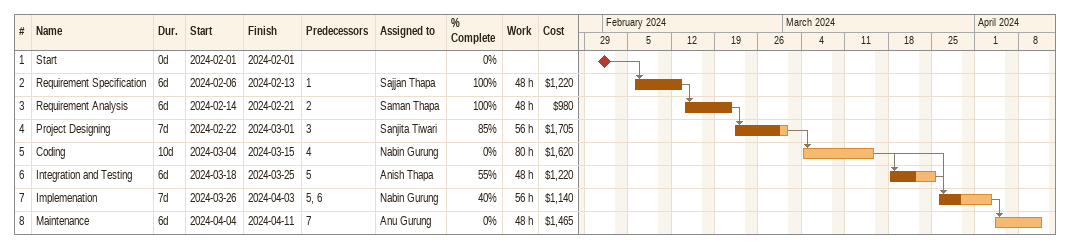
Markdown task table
| ID | Task | Duration | Start | Finish | Predecessors | Resources | % complete | Work (h) | Cost ($) |
|---|---|---|---|---|---|---|---|---|---|
| 1 | Start | 0d | 2024-02-01 | 2024-02-01 |  |  | 0 |  |  |
| 2 | Requirement Specification | 6d | 2024-02-06 | 2024-02-13 | 1 | Sajjan Thapa | 100 | 48 | 1220 |
| 3 | Requirement Analysis | 6d | 2024-02-14 | 2024-02-21 | 2 | Saman Thapa | 100 | 48 | 980 |
| 4 | Project Designing | 7d | 2024-02-22 | 2024-03-01 | 3 | Sanjita Tiwari | 85 | 56 | 1705 |
| 5 | Coding | 10d | 2024-03-04 | 2024-03-15 | 4 | Nabin Gurung | 0 | 80 | 1620 |
| 6 | Integration and Testing | 6d | 2024-03-18 | 2024-03-25 | 5 | Anish Thapa | 55 | 48 | 1220 |
| 7 | Implemenation | 7d | 2024-03-26 | 2024-04-03 | 5, 6 | Nabin Gurung | 40 | 56 | 1140 |
| 8 | Maintenance | 6d | 2024-04-04 | 2024-04-11 | 7 | Anu Gurung | 0 | 48 | 1465 |
